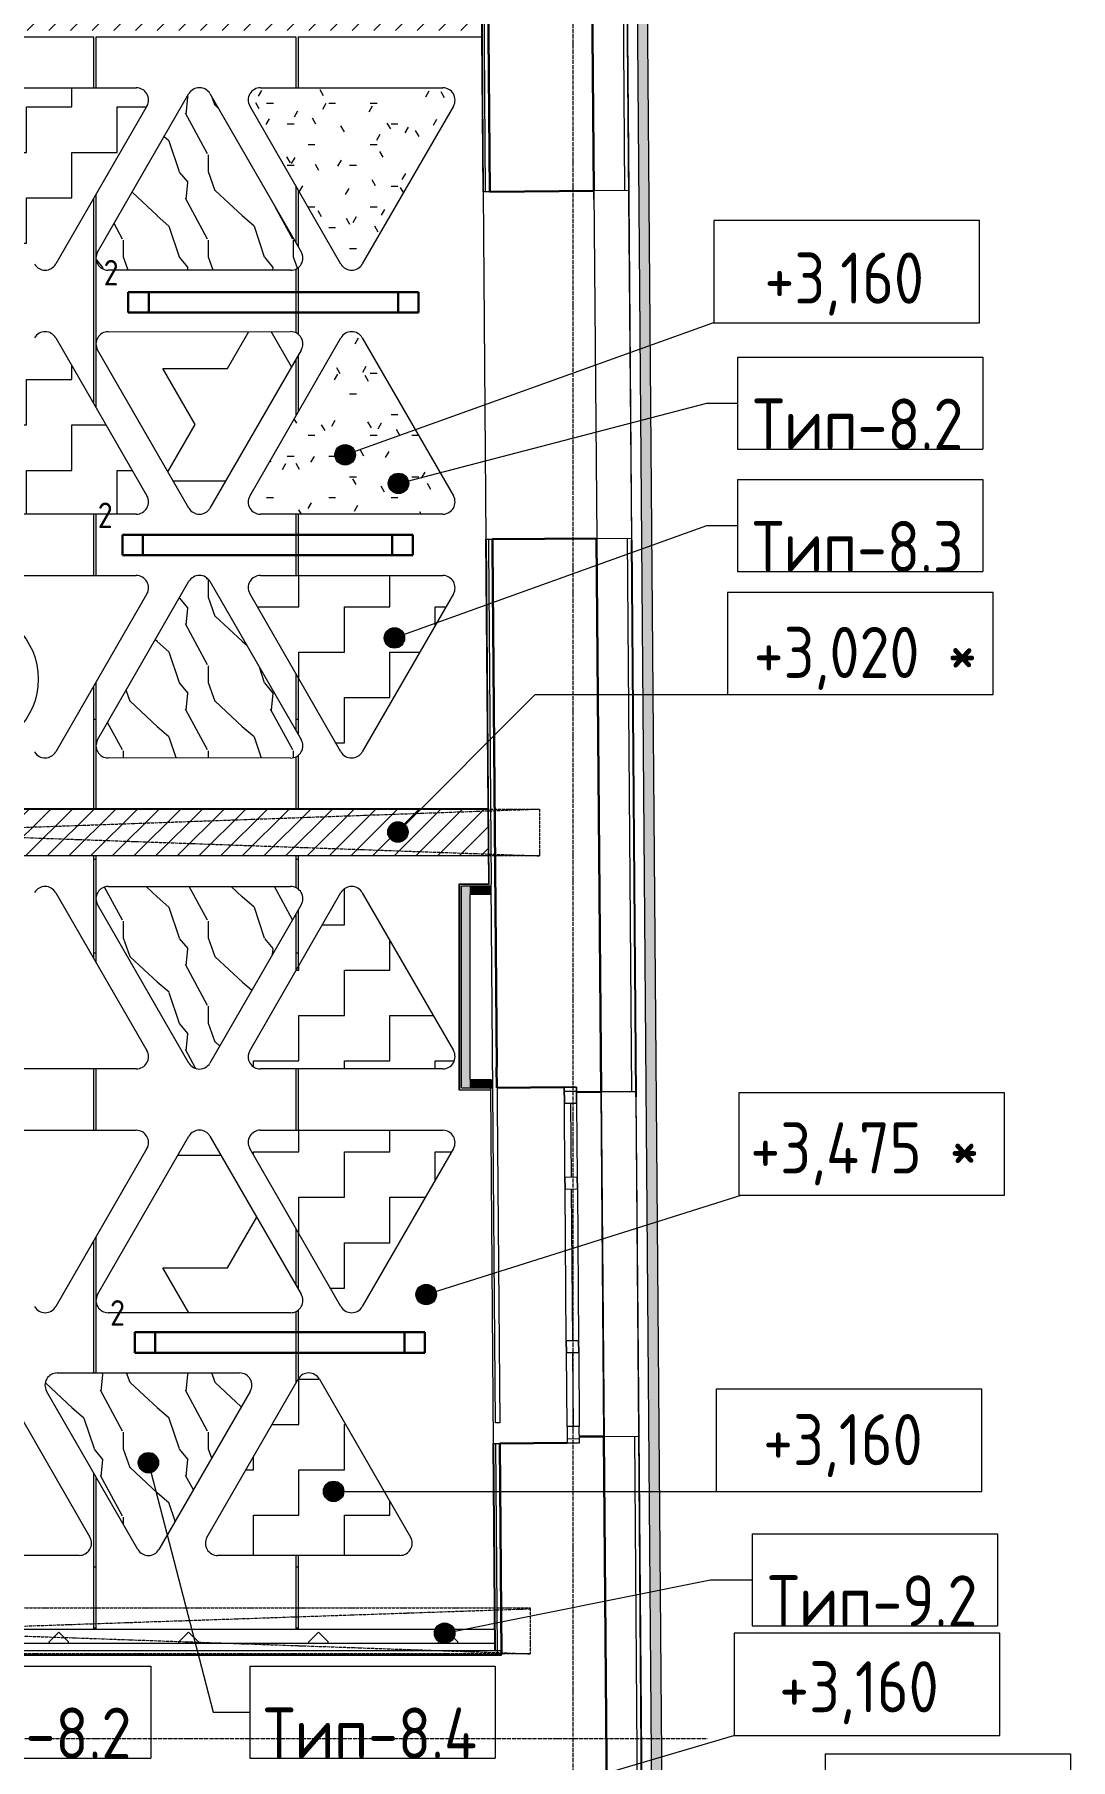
# Model space of a CAD drawing. Header units: millimetres. Extents: x -13069 to 207500, y -71366 to 56785.
# Drawn here: x 52713 to 57782, y 20142 to 28580 of the extents above; entities that cross this region are included whole.
import ezdxf

# ---------------------------------------------------------------- set-up
doc = ezdxf.new("R2010")
doc.units = ezdxf.units.MM
for name, pattern in [('ADSK_Линия сетки', [25, 20, -2.5, 0, -2.5]), ('ADSK_Штрих_ш3 п1_5', [4.5, 3, -1.5]), ('ADSK_Штрихпунктирная 2 точки_ш15 п1_5 п1_5 п1_5', [19.5, 15, -1.5, 0, -1.5, 0, -1.5])]:
    doc.linetypes.add(name, pattern=pattern)
for name, color, linetype, lineweight in [('_ Окна', 7, 'Continuous', 9), ('Аннотация', 7, 'Continuous', 18), ('Каркас', 7, 'Continuous', 18), ('Марки', 7, 'Continuous', 20), ('Марки помещений', 7, 'Continuous', 20), ('Окна', 7, 'Continuous', 9), ('Оси', 7, 'Continuous', 9), ('Отметки', 7, 'Continuous', 9), ('Потолки', 7, 'Continuous', 9), ('Потолки штриховка', 7, 'Continuous', 9), ('Стены внутренние', 7, 'Continuous', 18), ('Стены наружные', 7, 'Continuous', 18), ('Стены несущие', 7, 'Continuous', 30), ('Стены отделка', 7, 'Continuous', 30), ('Стены штриховка', 7, 'Continuous', 9), ('Стены штриховка поверхности', 7, 'Continuous', 18)]:
    doc.layers.add(name, color=color, linetype=linetype, lineweight=lineweight)
doc.layers.add('Линии', color=7, linetype='Continuous', lineweight=9, true_color=0x00a600)
doc.styles.add('GOST Common_1', font='GOST_Common.ttf', dxfattribs={"width": 0.9, "height": 250})
doc.styles.add('GOST Common_4', font='GOST_Common.ttf', dxfattribs={"width": 0.9, "height": 125})
doc.styles.add('GOST Common_B', font='', dxfattribs={"width": 0.9, "height": 250})
doc.styles.get('GOST Common_B').set_extended_font_data('GOST Common', bold=True)
pattern_1 = [(108.435, (108.29, 0), (-416.50086, 832.99954), [158.051, -1159.038]), (139.399, (58.31, 149.94), (-2499.010644, 2082.486787), [76.799, -3763.143]), (136.848, (416.5, 199.92), (-6247.5402574, 5830.957739), [182.691, -8951.868]), (109.983, (283.22, 324.87), (-1249.49393, 3332.002656), [97.5, -4777.508]), (90, (249.9, 0), (-416.5, 416.5), [83.3, -333.2]), (118.443, (249.9, 83.3), (2915.5071394, -5414.4962996), [227.365, -11140.87]), (84.289, (141.61, 283.22), (-416.5263, -3748.496867), [83.716, -4102.058]), (129.806, (149.94, 366.52), (1666.01521, -2082.48651), [65.059, -3187.91])]
pattern_2 = [(0, (0, 0), (222.25, 222.25), [222.25, -222.25]), (90, (222.25, 0), (-222.25, 222.25), [222.25, -222.25])]
pattern_3 = [(108.435, (108.29, 0), (-416.50086, 832.99954), [158.05, -1159.038]), (139.399, (58.31, 149.94), (-2499.010644, 2082.486787), [76.799, -3763.143]), (136.848, (416.5, 199.92), (-6247.5402574, 5830.957739), [182.691, -8951.868]), (109.983, (283.22, 324.87), (-1249.49393, 3332.002656), [97.5, -4777.508]), (90, (249.9, 0), (-416.5, 416.5), [83.3, -333.2]), (118.443, (249.9, 83.3), (2915.5071394, -5414.4962996), [227.365, -11140.87]), (84.289, (141.61, 283.22), (-416.5263, -3748.496867), [83.716, -4102.058]), (129.806, (149.94, 366.52), (1666.01521, -2082.48651), [65.059, -3187.91])]
pattern_4 = [(0, (0, 0), (406.4, 101.6), [33.528, -271.272, 33.528, -271.272, -1625.6]), (0, (0, 0), (406.4, 101.6), [-609.6, 33.528, -576.072, 33.528, -271.272, -711.2]), (0, (0, 0), (406.4, 101.6), [-1524, 33.528, -169.672, 33.528, -474.472]), (120, (152.4, 50.8), (-291.18818, 301.15272), [33.528, -271.272, 33.528, -271.272, -1625.6]), (120, (152.4, 50.8), (-291.18818, 301.15272), [-609.6, 33.528, -576.072, 33.528, -271.272, -711.2]), (120, (152.4, 50.8), (-291.18818, 301.15272), [-1524, 33.528, -169.672, 33.528, -474.472]), (240, (203.2, 254), (-115.21182, -402.75272), [33.528, -271.272, 33.528, -271.272, -1625.6]), (240, (203.2, 254), (-115.21182, -402.75272), [-609.6, 33.528, -576.072, 33.528, -271.272, -711.2]), (240, (203.2, 254), (-115.21182, -402.75272), [-1524, 33.528, -169.672, 33.528, -474.472])]

# ---------------------------------------------------------------- blocks, each defined once
blk = doc.blocks.new('окно трехпол с фрамугой - 1700-2320_h___нов_ ок42 ЕIW30-6531922-План потолков 1-го этажа')
at = {"layer": '_ Окна', "lineweight": 18}
for p, q in [((-870, 75), (-870, 135)), ((-870, 135), (-790, 135)), ((-790, 135), (-790, 75)), ((-430, 75), (-430, 135)), ((-430, 135), (-370, 135)), ((-370, 135), (-370, 75)), ((370, 75), (370, 135)), ((370, 135), (430, 135)), ((430, 135), (430, 75)), ((790, 135), (790, 75)), ((870, 135), (790, 135)), ((870, 75), (870, 135)), ((-790, 75), (-870, 75)), ((-370, 75), (-430, 75)), ((430, 75), (370, 75)), ((790, 75), (870, 75))]:
    blk.add_line(p, q, dxfattribs=at)
at = {"layer": '_ Окна'}
for p, q in [((-850, 75), (-850, 135)), ((-790, 105), (-430, 105)), ((-370, 105), (370, 105)), ((430, 105), (790, 105)), ((850, 75), (850, 135))]:
    blk.add_line(p, q, dxfattribs=at)
at = {"layer": 'Окна'}
for p, q in [((-870, 135), (-870, 75)), ((-790, 135), (-870, 135)), ((-790, 135), (-430, 135)), ((-370, 135), (-430, 135)), ((-370, 135), (370, 135)), ((430, 135), (370, 135)), ((430, 135), (790, 135)), ((870, 135), (790, 135)), ((870, 75), (870, 135)), ((-870, 75), (-790, 75)), ((-430, 75), (-790, 75)), ((-430, 75), (-370, 75)), ((370, 75), (-370, 75)), ((370, 75), (430, 75)), ((790, 75), (430, 75)), ((790, 75), (870, 75))]:
    blk.add_line(p, q, dxfattribs=at)
blk = doc.blocks.new('ADSK_Марка_Помещение_ОдноЗначение - Номер-159740-План потолков 1-го этажа')
at = {"layer": 'Марки помещений'}
blk.add_circle((0, 0), 3.5, dxfattribs=at)
blk = doc.blocks.new('Высотные отметки - Рамка-12095-План потолков 1-го этажа')
at = {"layer": 'Аннотация', "lineweight": 20}
for p, q in [((-6.5, 0), (-6.5, 5)), ((-6.5, 5), (6.5, 5)), ((6.5, 5), (6.5, 0)), ((6.5, 0), (-6.5, 0))]:
    blk.add_line(p, q, dxfattribs=at)
blk = doc.blocks.new('ADSK_Марка_Потолок - ADSK_Марка и Смещение от уровня-155896-План потолков 1-го этажа')
at = {"layer": 'Марки'}
for p, q in [((-6, 4.5), (-6, 0)), ((-6, 4.5), (6, 4.5)), ((6, 4.5), (6, 0)), ((-6, 0), (6, 0))]:
    blk.add_line(p, q, dxfattribs=at)

msp = doc.modelspace()

# ---------------------------------------------------------------- hatches: boundary and pattern name
at = {"layer": 'Марки'}
h = msp.add_hatch(color=256, dxfattribs=at)
edge = h.paths.add_edge_path()
edge.add_arc((54493.955, 26384.289), 50, 0, 360)
h = msp.add_hatch(color=256, dxfattribs=at)
edge = h.paths.add_edge_path()
edge.add_arc((54474.315, 25628.161), 50, 0, 360)
h = msp.add_hatch(color=256, dxfattribs=at)
edge = h.paths.add_edge_path()
edge.add_arc((53270.557, 21593.63), 50, 0, 360)
h = msp.add_hatch(color=256, dxfattribs=at)
edge = h.paths.add_edge_path()
edge.add_arc((54720.072, 20759.612), 50, 0, 360)
at = {"layer": 'Отметки'}
h = msp.add_hatch(color=256, dxfattribs=at)
edge = h.paths.add_edge_path()
edge.add_arc((54233.008, 26524.28), 50, 0, 360)
h = msp.add_hatch(color=256, dxfattribs=at)
edge = h.paths.add_edge_path()
edge.add_arc((54491.305, 24678.902), 50, 0, 360)
h = msp.add_hatch(color=256, dxfattribs=at)
edge = h.paths.add_edge_path()
edge.add_arc((54629.75, 22416.097), 50, 0, 360)
h = msp.add_hatch(color=256, dxfattribs=at)
edge = h.paths.add_edge_path()
edge.add_arc((54176.688, 21453.218), 50, 0, 360)
at = {"layer": 'Потолки штриховка', "lineweight": 18, "true_color": 0x787878}
h = msp.add_hatch(dxfattribs=at)
h.set_pattern_fill('FP_89', color=8, style=0, pattern_type=2)
h.set_pattern_definition([(45, (0, 0), (-53.03301, 53.03301), [])])
h.paths.add_polyline_path([(49000.885, 24561.717), (54934.813, 24561.717), (54932.959, 24790.865), (49000.885, 24790.865), (49000.885, 24670.489)])
h.paths.add_polyline_path([(51023.458, 28599.605), (54902.151, 28600.09), (54900.291, 28830.09), (49000.885, 28830.09), (49000.885, 28599.605), (50906.531, 28599.605)])
at = {"layer": 'Потолки штриховка', "lineweight": 18}
h = msp.add_hatch(dxfattribs=at)
h.set_pattern_fill('FP_61', color=256, style=0, pattern_type=2)
h.set_pattern_definition(pattern_2)
h.paths.add_polyline_path([(52758.348, 27427.507), (52772.351, 27427.58), (52785.955, 27430.897), (52798.419, 27437.276), (52809.066, 27446.371), (52817.315, 27457.686), (53263.552, 28229.907), (53269.386, 28244.414), (53271.288, 28259.933), (53269.13, 28275.419), (53261.945, 28291.263), (53253.479, 28302.186), (53241.042, 28311.662), (53226.584, 28317.616), (53211.081, 28319.646), (52319.045, 28319.829), (52303.7, 28317.834), (52289.375, 28311.979), (52277.025, 28302.656), (52266.353, 28287.89), (52261.347, 28276.271), (52259.063, 28260.966), (52260.77, 28245.586), (52266.353, 28231.154), (52713.058, 27457.134), (52721.439, 27445.914), (52732.18, 27436.931), (52744.71, 27430.682)])
h = msp.add_hatch(dxfattribs=at)
h.set_pattern_fill('FP_107', color=256, style=0, pattern_type=2)
h.set_pattern_definition(pattern_1)
h.paths.add_polyline_path([(53966.522, 27426.838), (53980.4, 27428.467), (53993.522, 27433.271), (54005.171, 27440.987), (54014.713, 27451.195), (54021.627, 27463.338), (54025.536, 27476.753), (54026.227, 27490.71), (54023.661, 27504.445), (54017.98, 27517.211), (53571.394, 28291.263), (53561.822, 28303.245), (53549.523, 28312.409), (53535.291, 28318.158), (53517.913, 28319.829), (53504.904, 28318.152), (53490.702, 28312.409), (53478.406, 28303.245), (53468.836, 28291.263), (53021.285, 27515.78), (53015.713, 27501.348), (53014.016, 27485.97), (53016.308, 27470.67), (53022.436, 27456.465), (53031.992, 27444.298), (53044.342, 27434.98), (53058.663, 27429.129), (53074.005, 27427.134), (53890.699, 27426.863)])
h = msp.add_hatch(dxfattribs=at)
h.set_pattern_fill('FP_85', color=256, style=0, pattern_type=2)
h.set_pattern_definition(pattern_4)
h.paths.add_polyline_path([(54258.041, 27427.507), (54272.043, 27427.58), (54285.647, 27430.897), (54298.112, 27437.276), (54308.759, 27446.371), (54317.008, 27457.686), (54763.245, 28229.907), (54769.079, 28244.414), (54770.981, 28259.933), (54768.823, 28275.419), (54762.75, 28289.828), (54753.172, 28302.186), (54740.735, 28311.662), (54726.277, 28317.616), (54710.773, 28319.646), (53818.738, 28319.829), (53803.393, 28317.834), (53789.068, 28311.979), (53776.718, 28302.656), (53766.046, 28287.89), (53760.462, 28272.4), (53758.756, 28260.966), (53761.04, 28244.093), (53766.046, 28231.154), (54212.751, 27457.134), (54221.131, 27445.914), (54231.872, 27436.931), (54244.403, 27430.682), (54257.727, 27427.58)])
h = msp.add_hatch(dxfattribs=at)
h.set_pattern_fill('FP_105', color=256, style=0, pattern_type=2)
h.set_pattern_definition(pattern_2)
h.paths.add_polyline_path([(52319.045, 26233.779), (53211.081, 26233.962), (53226.584, 26235.993), (53241.042, 26241.946), (53253.479, 26251.422), (53263.552, 26264.955), (53269.386, 26280.026), (53271.288, 26293.675), (53269.13, 26309.831), (53263.552, 26323.701), (52816.919, 27096.466), (52808.531, 27107.694), (52798.419, 27116.332), (52785.955, 27122.711), (52772.351, 27126.028), (52758.348, 27126.101), (52744.279, 27122.711), (52732.18, 27116.678), (52721.439, 27107.694), (52712.758, 27095.923), (52266.353, 26322.454), (52260.77, 26308.022), (52259.063, 26292.642), (52261.347, 26277.337), (52268.083, 26262.345), (52277.025, 26250.953), (52289.375, 26241.629), (52303.7, 26235.775)])
h = msp.add_hatch(dxfattribs=at)
h.set_pattern_fill('STARS', color=256, scale=100, style=0)
h.paths.add_polyline_path([(53520.129, 26233.494), (53536.123, 26235.775), (53549.552, 26241.211), (53561.844, 26250.38), (53571.41, 26262.366), (54017.98, 27036.397), (54023.661, 27049.163), (54026.227, 27062.899), (54025.536, 27076.855), (54021.627, 27090.27), (54014.713, 27102.413), (54003.458, 27113.756), (53993.458, 27120.361), (53980.4, 27125.141), (53966.522, 27126.77), (53074.005, 27126.474), (53058.663, 27124.48), (53044.342, 27118.629), (53031.992, 27109.31), (53021.285, 27094.476), (53015.961, 27080.622), (53014.016, 27067.638), (53017.118, 27048.62), (53021.285, 27037.828), (53468.836, 26262.345), (53478.406, 26250.363), (53490.702, 26241.199), (53504.919, 26235.451), (53517.913, 26233.779)])
h = msp.add_hatch(dxfattribs=at)
h.set_pattern_fill('FP_65', color=256, style=0, pattern_type=2)
h.set_pattern_definition(pattern_4)
h.paths.add_polyline_path([(53818.738, 26233.779), (54710.773, 26233.962), (54726.277, 26235.993), (54740.735, 26241.946), (54753.172, 26251.422), (54763.245, 26264.955), (54769.079, 26280.026), (54770.981, 26293.675), (54768.823, 26309.831), (54763.245, 26323.701), (54316.612, 27096.466), (54308.224, 27107.694), (54298.112, 27116.332), (54285.647, 27122.711), (54272.043, 27126.028), (54258.041, 27126.101), (54243.972, 27122.711), (54231.872, 27116.678), (54221.131, 27107.694), (54212.451, 27095.923), (53766.046, 26322.454), (53760.462, 26308.022), (53758.756, 26292.642), (53761.04, 26277.337), (53767.776, 26262.345), (53776.718, 26250.953), (53789.068, 26241.629), (53803.393, 26235.775)])
h = msp.add_hatch(dxfattribs=at)
h.set_pattern_fill('FP_102', color=256, style=0, pattern_type=2)
h.set_pattern_definition(pattern_3)
h.paths.add_polyline_path([(53966.522, 25040.795), (53980.4, 25042.424), (53993.522, 25047.228), (54005.171, 25054.944), (54014.713, 25065.152), (54021.627, 25077.295), (54025.536, 25090.71), (54025.536, 25108.364), (54023.661, 25118.402), (54017.98, 25131.168), (53571.394, 25905.22), (53561.844, 25917.185), (53549.552, 25926.354), (53535.291, 25932.115), (53517.913, 25933.786), (53504.118, 25931.791), (53490.686, 25926.354), (53478.406, 25917.202), (53468.836, 25905.22), (53021.285, 25129.737), (53015.713, 25115.304), (53014.016, 25099.927), (53016.308, 25084.627), (53022.436, 25070.421), (53031.992, 25058.255), (53044.342, 25048.937), (53058.663, 25043.086), (53074.005, 25041.091), (53468.836, 25040.96)])
h = msp.add_hatch(dxfattribs=at)
h.set_pattern_fill('FP_103', color=256, style=0, pattern_type=2)
h.set_pattern_definition(pattern_2)
h.paths.add_polyline_path([(54258.041, 25041.464), (54272.043, 25041.537), (54285.647, 25044.854), (54298.112, 25051.233), (54308.759, 25060.328), (54317.008, 25071.643), (54765.436, 25849.313), (54769.079, 25858.371), (54770.981, 25873.89), (54768.823, 25889.376), (54762.75, 25903.785), (54753.172, 25916.143), (54740.735, 25925.619), (54726.277, 25931.573), (54710.773, 25933.603), (53818.738, 25933.786), (53803.393, 25931.791), (53789.068, 25925.936), (53776.718, 25916.613), (53766.046, 25901.847), (53760.462, 25886.357), (53758.756, 25874.923), (53760.462, 25859.543), (53766.046, 25845.111), (54212.751, 25071.091), (54221.131, 25059.871), (54231.872, 25050.888), (54244.403, 25044.639), (54257.727, 25041.537)])
h = msp.add_hatch(dxfattribs=at)
h.set_pattern_fill('FP_66', color=256, style=0, pattern_type=2)
h.set_pattern_definition(pattern_3)
h.paths.add_polyline_path([(53520.129, 23519.48), (53536.123, 23521.761), (53549.552, 23527.197), (53561.844, 23536.366), (53571.41, 23548.352), (54017.98, 24322.383), (54023.661, 24335.149), (54026.227, 24348.885), (54025.536, 24362.841), (54021.627, 24376.256), (54014.713, 24388.399), (54003.458, 24399.742), (53993.458, 24406.347), (53980.4, 24411.127), (53966.522, 24412.756), (53074.005, 24412.46), (53058.663, 24410.466), (53044.342, 24404.615), (53031.992, 24395.296), (53021.285, 24380.462), (53016.308, 24368.924), (53014.016, 24353.624), (53015.713, 24338.247), (53021.285, 24323.814), (53468.836, 23548.331), (53478.406, 23536.35), (53490.702, 23527.185), (53504.919, 23521.437), (53517.913, 23519.765)])
h = msp.add_hatch(dxfattribs=at)
h.set_pattern_fill('FP_61', color=256, style=0, pattern_type=2)
h.set_pattern_definition(pattern_2)
h.paths.add_polyline_path([(53818.738, 23519.765), (54710.773, 23519.949), (54726.277, 23521.979), (54740.735, 23527.932), (54753.172, 23537.408), (54763.245, 23550.941), (54769.079, 23566.012), (54770.981, 23579.661), (54768.823, 23595.817), (54763.245, 23609.687), (54316.612, 24382.452), (54308.224, 24393.68), (54298.112, 24402.318), (54285.647, 24408.697), (54272.043, 24412.014), (54258.041, 24412.087), (54243.972, 24408.697), (54231.872, 24402.664), (54221.131, 24393.68), (54212.451, 24381.909), (53766.046, 23608.44), (53760.462, 23594.008), (53758.756, 23578.628), (53761.04, 23563.323), (53767.776, 23548.331), (53776.718, 23536.939), (53789.068, 23527.615), (53803.393, 23521.761)])
h = msp.add_hatch(dxfattribs=at)
h.set_pattern_fill('STARS', color=256, scale=100, style=0)
h.paths.add_polyline_path([(53966.522, 22327.025), (53980.4, 22328.654), (53993.522, 22333.457), (54005.171, 22341.174), (54014.713, 22351.381), (54021.627, 22363.524), (54025.536, 22376.94), (54025.536, 22394.593), (54023.661, 22404.632), (54017.98, 22417.398), (53571.394, 23191.449), (53561.844, 23203.415), (53549.552, 23212.584), (53535.291, 23218.344), (53517.913, 23220.016), (53504.118, 23218.02), (53490.686, 23212.584), (53478.406, 23203.431), (53468.836, 23191.449), (53021.285, 22415.966), (53015.541, 22399.978), (53014.016, 22386.156), (53016.308, 22370.856), (53022.436, 22356.651), (53031.992, 22344.484), (53044.342, 22335.166), (53058.663, 22329.315), (53074.005, 22327.32), (53890.699, 22327.05)])
h = msp.add_hatch(dxfattribs=at)
h.set_pattern_fill('FP_61', color=256, style=0, pattern_type=2)
h.set_pattern_definition(pattern_2)
h.paths.add_polyline_path([(54258.041, 22327.694), (54272.043, 22327.767), (54285.647, 22331.083), (54298.112, 22337.463), (54308.759, 22346.557), (54317.008, 22357.872), (54765.436, 23135.543), (54769.079, 23144.6), (54770.981, 23160.12), (54768.823, 23175.606), (54762.75, 23190.014), (54753.172, 23202.373), (54740.735, 23211.848), (54726.277, 23217.802), (54710.773, 23219.832), (53818.738, 23220.016), (53803.393, 23218.02), (53789.068, 23212.166), (53776.718, 23202.842), (53766.046, 23188.077), (53760.462, 23172.587), (53758.756, 23161.153), (53760.462, 23145.773), (53766.046, 23131.341), (54212.751, 22357.32), (54221.131, 22346.1), (54231.872, 22337.117), (54244.403, 22330.868)])
h = msp.add_hatch(dxfattribs=at)
h.set_pattern_fill('FP_101', color=256, style=0, pattern_type=2)
h.set_pattern_definition(pattern_1)
h.paths.add_polyline_path([(53270.565, 21139.493), (53285.774, 21141.456), (53299.988, 21147.21), (53312.28, 21156.379), (53321.846, 21168.365), (53768.416, 21942.396), (53774.097, 21955.162), (53776.663, 21968.898), (53775.972, 21982.854), (53772.063, 21996.269), (53765.149, 22008.412), (53755.607, 22018.62), (53743.958, 22026.336), (53730.836, 22031.14), (53716.958, 22032.769), (52824.441, 22032.473), (52809.099, 22030.479), (52794.778, 22024.628), (52782.428, 22015.309), (52771.721, 22000.474), (52766.744, 21988.937), (52764.452, 21973.637), (52766.149, 21958.26), (52772.645, 21942.225), (53219.271, 21168.344), (53228.842, 21156.362), (53241.138, 21147.198), (53255.355, 21141.45), (53268.349, 21139.778)])
h = msp.add_hatch(dxfattribs=at)
h.set_pattern_fill('FP_61', color=256, style=0, pattern_type=2)
h.set_pattern_definition(pattern_2)
h.paths.add_polyline_path([(53609.1, 21139.778), (54501.135, 21139.961), (54516.638, 21141.992), (54531.096, 21147.945), (54543.534, 21157.421), (54553.606, 21170.954), (54559.441, 21186.025), (54561.343, 21199.674), (54559.185, 21215.83), (54553.606, 21229.7), (54106.973, 22002.465), (54099.121, 22013.236), (54087.799, 22022.676), (54076.009, 22028.71), (54062.405, 22032.027), (54048.089, 22032.027), (54034.765, 22028.925), (54022.234, 22022.676), (54011.493, 22013.693), (54002.813, 22001.921), (53556.408, 21228.453), (53550.824, 21214.021), (53549.117, 21198.641), (53551.402, 21183.336), (53558.137, 21168.344), (53567.08, 21156.952), (53579.43, 21147.628), (53593.754, 21141.774)])
h = msp.add_hatch(dxfattribs=at)
h.set_pattern_fill('FP_86', color=256, style=0, pattern_type=2)
h.set_pattern_definition([(45, (0, 0), (0, 635.0003), [67.352, -381.661]), (0, (47.62, 47.62), (317.5, 317.5), [158.75, -476.25]), (315, (206.38, 47.62), (635.0003, 0), [67.352, -381.661]), (225, (254, 0), (0, -635.0003), [67.352, -381.661]), (0, (47.62, -47.62), (317.5, 317.5), [158.75, -476.25]), (315, (0, 0), (635.0003, 0), [67.352, -381.661]), (90, (396.88, -79.38), (-317.5, 317.5), [158.75, -476.25]), (45, (396.88, 79.38), (0, 635.0003), [67.352, -381.661]), (45, (444.5, -127), (0, 635.0003), [67.352, -381.661]), (90, (492.12, -79.38), (-317.5, 317.5), [158.75, -476.25]), (315, (396.88, -79.38), (635.0003, 0), [67.352, -381.661]), (315, (444.5, 127), (635.0003, 0), [67.352, -381.661])])
h.paths.add_polyline_path([(51703.855, 20709.058), (54965.972, 20709.058), (54964.557, 20779.058), (49554.496, 20779.058), (49554.496, 20709.058), (51325, 20709.058)])
at = {"layer": 'Стены внутренние'}
for points in [[(54804.307, 23427.59), (54842.756, 23427.981), (54842.756, 24413.971), (54802.756, 24413.971), (54802.756, 23427.59)], [(54842.756, 24373.971), (54943.479, 24373.971), (54943.479, 24413.971), (54842.756, 24412.953)], [(54943.985, 23427.59), (54947.693, 23427.981), (54947.693, 23467.59), (54842.756, 23467.59), (54842.756, 23427.59), (54907.693, 23427.59)]]:
    msp.add_hatch(color=256, dxfattribs=at).paths.add_polyline_path(points)
at = {"layer": 'Стены штриховка поверхности', "true_color": 0x373f43}
h = msp.add_hatch(color=149, dxfattribs=at)
h.paths.add_polyline_path([(55734.423, 19914.505), (55784.419, 19915.071), (55678.251, 32936.018), (55629.118, 32934.893), (55734.423, 19914.54)])
h.paths.add_polyline_path([(55629.031, 32945.62), (55678.172, 32946.025), (55678.973, 32952.889), (55620.157, 40225.107), (55570.157, 40225.107), (55629.029, 32945.854)])
h.paths.add_polyline_path([(55599.048, 42835.107), (55593.791, 43379.09), (55544.657, 43377.965), (55549.048, 42835.107), (55554.242, 42835.107)])
h.paths.add_polyline_path([(55544.57, 43388.692), (55593.712, 43389.096), (55594.537, 43392.855), (55591.901, 43718.805), (55541.901, 43718.805), (55544.569, 43388.926)])

# ---------------------------------------------------------------- linework, layer by layer
at = {"layer": 'Каркас', "color": 8, "linetype": 'ADSK_Штрих_ш3 п1_5', "lineweight": 9, "true_color": 0x828282}
for p, q in [((53003.458, 28566.717), (52023.458, 28566.717)), ((53003.458, 28319.689), (53003.458, 28566.717)), ((53993.458, 28566.717), (53013.458, 28566.717)), ((53013.458, 28566.717), (53013.458, 28319.687)), ((53993.458, 28319.793), (53993.458, 28566.717)), ((54902.421, 28566.717), (54003.458, 28566.717)), ((54003.458, 28566.717), (54003.458, 28319.791)), ((53003.458, 26773.8), (53003.458, 27779.809)), ((53013.458, 27797.114), (53013.458, 26756.495)), ((53993.458, 27559.715), (53993.458, 27837.11)), ((54003.458, 27819.783), (54003.458, 27542.383)), ((53993.458, 27120.361), (53993.458, 27433.247)), ((54003.458, 27439.852), (54003.458, 27113.756)), ((54003.458, 27011.226), (54003.458, 26733.808)), ((53993.458, 26716.481), (53993.458, 26993.893)), ((53003.458, 25933.646), (53003.458, 26233.92)), ((53013.458, 26233.922), (53013.458, 25933.643)), ((53993.458, 25933.75), (53993.458, 26233.815)), ((54003.458, 26233.817), (54003.458, 25933.748)), ((53013.458, 25411.071), (53013.458, 24791.717)), ((53993.458, 25173.672), (53993.458, 25451.067)), ((54003.458, 25433.74), (54003.458, 25156.339)), ((53003.458, 24791.717), (53003.458, 25393.766)), ((53993.458, 24791.717), (53993.458, 25047.204)), ((54003.458, 25053.809), (54003.458, 24791.717)), ((53003.458, 24059.786), (53003.458, 24561.717)), ((53013.458, 24561.717), (53013.458, 24042.481)), ((53993.458, 24406.347), (53993.458, 24561.717)), ((54003.458, 24561.717), (54003.458, 24399.742)), ((53993.458, 24002.467), (53993.458, 24279.879)), ((54003.458, 24297.212), (54003.458, 24019.794)), ((53003.458, 23219.875), (53003.458, 23519.906)), ((53013.458, 23519.908), (53013.458, 23219.873)), ((53993.458, 23219.98), (53993.458, 23519.801)), ((54003.458, 23519.803), (54003.458, 23219.978)), ((53993.458, 22459.902), (53993.458, 22737.297)), ((54003.458, 22719.969), (54003.458, 22442.569)), ((53003.458, 22032.532), (53003.458, 22679.995)), ((53013.458, 22697.3), (53013.458, 22032.536)), ((53993.458, 21985.712), (53993.458, 22333.434)), ((54003.458, 22340.038), (54003.458, 22002.815)), ((53003.458, 20779.058), (53003.458, 21542.291)), ((53013.458, 21524.963), (53013.458, 20779.058)), ((53993.458, 20779.058), (53993.458, 21139.857)), ((54003.458, 21139.859), (54003.458, 20779.058))]:
    msp.add_line(p, q, dxfattribs=at)
at = {"layer": 'Каркас', "color": 252, "linetype": 'ADSK_Штрих_ш3 п1_5', "lineweight": 9, "true_color": 0x838383}
msp.add_line((54932.953, 24791.717), (49000.885, 24791.717), dxfattribs=at)
at = {"layer": 'Каркас', "color": 8, "linetype": 'ADSK_Штрих_ш3 п1_5', "lineweight": 9, "true_color": 0x808080}
msp.add_line((54932.953, 24791.717), (49000.885, 24791.717), dxfattribs=at)
at = {"layer": 'Линии', "color": 1, "lineweight": 30, "true_color": 0xff0000}
for p, q in [((53172.106, 27220.211), (53172.106, 27320.211)), ((53172.106, 27320.211), (54592.106, 27320.211)), ((53272.106, 27220.211), (53272.106, 27320.211)), ((54492.106, 27320.211), (54492.106, 27220.211)), ((54592.106, 27320.211), (54592.106, 27220.211)), ((54592.106, 27220.211), (53172.106, 27220.211)), ((53203.754, 22131.63), (53203.754, 22231.63)), ((53203.754, 22231.63), (54623.754, 22231.63)), ((53303.754, 22131.63), (53303.754, 22231.63)), ((54523.754, 22231.63), (54523.754, 22131.63)), ((54623.754, 22231.63), (54623.754, 22131.63)), ((54623.754, 22131.63), (53203.754, 22131.63))]:
    msp.add_line(p, q, dxfattribs=at)
at = {"layer": 'Линии', "color": 5, "lineweight": 30, "true_color": 0x0000ff}
for p, q in [((53143.573, 26033.349), (53143.573, 26133.349)), ((53143.573, 26133.349), (54563.573, 26133.349)), ((53243.573, 26033.349), (53243.573, 26133.349)), ((54463.573, 26133.349), (54463.573, 26033.349)), ((54563.573, 26133.349), (54563.573, 26033.349)), ((54563.573, 26033.349), (53143.573, 26033.349))]:
    msp.add_line(p, q, dxfattribs=at)
at = {"layer": 'Линии', "color": 7, "linetype": 'ADSK_Штрихпунктирная 2 точки_ш15 п1_5 п1_5 п1_5'}
for p, q in [((48735.633, 24791.35), (55184.608, 24562.201)), ((48735.633, 24562.201), (55184.608, 24791.35)), ((48735.633, 24791.35), (55184.608, 24791.35)), ((55184.608, 24791.35), (55184.608, 24562.201)), ((55184.608, 24562.201), (48735.633, 24562.201)), ((48689.761, 20884.058), (55138.737, 20658.909)), ((48689.761, 20884.058), (55138.737, 20884.058)), ((48689.761, 20658.909), (55138.737, 20878.909)), ((55138.737, 20884.058), (55138.737, 20658.909)), ((55138.737, 20658.909), (48689.761, 20658.909))]:
    msp.add_line(p, q, dxfattribs=at)
at = {"layer": 'Марки'}
for p, q in [((54493.955, 26384.289), (56003.191, 26777.083)), ((56003.191, 26777.083), (56153.51, 26777.083)), ((54474.315, 25628.161), (56003.191, 26178.072)), ((56003.191, 26178.072), (56153.51, 26178.072)), ((53270.557, 21593.63), (53587.536, 20373.32)), ((54720.072, 20759.612), (56021.321, 21020.404)), ((56021.321, 21020.404), (56224.52, 21020.404)), ((53587.536, 20373.32), (53766.776, 20373.32))]:
    msp.add_line(p, q, dxfattribs=at)
for centre in [(54493.955, 26384.289), (54474.315, 25628.161), (53270.557, 21593.63), (54720.072, 20759.612)]:
    msp.add_circle(centre, 50, dxfattribs=at)
at = {"layer": 'Оси', "linetype": 'ADSK_Линия сетки'}
for p, q in [((55349.565, -6603.62), (55349.565, 44222.998)), ((-12268.557, 20245), (56004.853, 20245))]:
    msp.add_line(p, q, dxfattribs=at)
at = {"layer": 'Отметки', "lineweight": 20}
for p, q in [((54233.008, 26524.28), (56032.29, 27170.097)), ((56032.29, 27170.097), (56687.438, 27170.097)), ((54491.305, 24678.902), (55163.292, 25350.89)), ((55163.292, 25350.89), (56753.643, 25350.89)), ((54629.75, 22416.097), (56171.39, 22902.132)), ((56171.39, 22902.132), (56809.309, 22902.132)), ((54176.688, 21453.218), (56500.901, 21453.218)), ((56500.901, 21453.218), (56698.43, 21453.218)), ((54426.804, 19756.714), (56134.189, 20258.886)), ((56134.189, 20258.886), (56787.013, 20258.886))]:
    msp.add_line(p, q, dxfattribs=at)
at = {"layer": 'Отметки'}
for centre in [(54233.008, 26524.28), (54491.305, 24678.902), (54629.75, 22416.097), (54176.688, 21453.218)]:
    msp.add_circle(centre, 50, dxfattribs=at)
at = {"layer": 'Потолки'}
for p, q in [((52319.045, 28319.829), (53211.081, 28319.646)), ((53021.285, 27515.78), (53468.836, 28291.263)), ((53571.41, 28291.242), (54017.98, 27517.211)), ((53818.738, 28319.829), (54710.773, 28319.646)), ((53263.552, 28229.907), (52817.315, 27457.686)), ((54212.751, 27457.134), (53766.046, 28231.154)), ((54763.245, 28229.907), (54317.008, 27457.686)), ((53966.522, 27426.838), (53074.005, 27427.134)), ((52817.315, 27095.923), (53263.552, 26323.701)), ((53074.005, 27126.474), (53966.522, 27126.77)), ((53766.046, 26322.454), (54212.751, 27096.475)), ((54317.008, 27095.923), (54763.245, 26323.701)), ((53468.836, 26262.345), (53021.285, 27037.828)), ((54017.98, 27036.397), (53571.41, 26262.366)), ((53211.081, 26233.962), (52319.045, 26233.779)), ((54710.773, 26233.962), (53818.738, 26233.779)), ((52319.045, 25933.786), (53211.081, 25933.603)), ((53818.738, 25933.786), (54710.773, 25933.603)), ((53263.552, 25843.864), (52817.315, 25071.643)), ((53021.285, 25129.737), (53468.836, 25905.22)), ((53571.41, 25905.199), (54017.98, 25131.168)), ((54212.751, 25071.091), (53766.046, 25845.111)), ((54763.245, 25843.864), (54317.008, 25071.643)), ((53966.522, 25040.795), (53074.005, 25041.091)), ((49000.885, 24790.865), (54932.959, 24790.865)), ((54934.974, 24561.717), (49000.885, 24561.717)), ((53074.005, 24412.46), (53966.522, 24412.756)), ((52817.315, 24381.909), (53263.552, 23609.687)), ((53468.836, 23548.331), (53021.285, 24323.814)), ((54017.98, 24322.383), (53571.41, 23548.352)), ((53766.046, 23608.44), (54212.751, 24382.461)), ((54317.008, 24381.909), (54763.245, 23609.687)), ((53211.081, 23519.949), (52319.045, 23519.765)), ((54710.773, 23519.949), (53818.738, 23519.765)), ((52319.045, 23220.016), (53211.081, 23219.832)), ((53818.738, 23220.016), (54710.773, 23219.832)), ((53263.552, 23130.094), (52817.315, 22357.872)), ((53021.285, 22415.966), (53468.836, 23191.449)), ((53571.41, 23191.429), (54017.98, 22417.398)), ((54212.751, 22357.32), (53766.046, 23131.341)), ((54763.245, 23130.094), (54317.008, 22357.872)), ((53966.522, 22327.025), (53074.005, 22327.32)), ((52824.441, 22032.473), (53716.958, 22032.769)), ((52538.051, 22001.921), (52984.288, 21229.7)), ((53219.271, 21168.344), (52771.721, 21943.827)), ((53768.416, 21942.396), (53321.846, 21168.365)), ((53556.408, 21228.453), (54003.112, 22002.473)), ((54107.37, 22001.921), (54553.606, 21229.7)), ((52931.816, 21139.961), (52039.781, 21139.778)), ((54501.135, 21139.961), (53609.1, 21139.778)), ((49554.496, 20779.058), (54965.406, 20779.058)), ((54965.972, 20709.058), (49554.496, 20709.058))]:
    msp.add_line(p, q, dxfattribs=at)
at = {"layer": 'Потолки', "color": 18, "true_color": 0x050505}
for p, q in [((53003.458, 25231.717), (53013.458, 25231.717)), ((53993.458, 25231.717), (54003.458, 25231.717)), ((53003.458, 24546.568), (53013.458, 24546.568)), ((53993.458, 24546.568), (54003.458, 24546.568)), ((53013.458, 24086.568), (53003.458, 24086.568)), ((54003.458, 24086.568), (53993.458, 24086.568)), ((54955.982, 23427.981), (54947.693, 23427.914)), ((53003.458, 21083.405), (53013.458, 21083.405)), ((53993.458, 21083.405), (54003.458, 21083.405)), ((53013.458, 20783.405), (53003.458, 20783.405)), ((54003.458, 20783.405), (53993.458, 20783.405))]:
    msp.add_line(p, q, dxfattribs=at)
at = {"layer": 'Потолки', "color": 18, "true_color": 0x070707}
msp.add_line((49000.885, 24791.717), (54932.953, 24791.717), dxfattribs=at)
at = {"layer": 'Потолки'}
for centre, radius, start, end in [((53211.081, 28259.436), 60.21, 330.6308233, 90.0000007), ((53520.117, 28260.114), 60, 31.2519354, 148.725093), ((53818.737, 28259.837), 59.992, 89.9994848, 208.5618725), ((54710.773, 28259.436), 60.21, 330.6308233, 90.0000008), ((53074.005, 27487.134), 60, 151.4822019, 270), ((53966.534, 27486.668), 59.83, 269.9891194, 30.6974501), ((52765.039, 27487.133), 60, 209.9903132, 330.6073034), ((54264.731, 27487.133), 60, 209.9903132, 330.6073034), ((52765.039, 27066.475), 60, 29.3926966, 150.0096868), ((53074.005, 27066.474), 60, 90, 208.5177981), ((53966.534, 27066.94), 59.83, 329.3025499, 90.0108805), ((54264.731, 27066.475), 60, 29.3926966, 150.0096868), ((53211.081, 26294.172), 60.21, 269.9999992, 29.3691767), ((53520.117, 26293.494), 60, 211.274907, 328.7480646), ((53818.737, 26293.771), 59.992, 151.4381275, 270.0005152), ((54710.773, 26294.172), 60.21, 269.9999992, 29.3691767), ((53211.081, 25873.393), 60.21, 330.6308233, 90.0000008), ((53520.117, 25874.071), 60, 31.2519354, 148.725093), ((53818.737, 25873.794), 59.992, 89.9994848, 208.5618725), ((54710.773, 25873.393), 60.21, 330.6308233, 90.0000008), ((52765.039, 25101.09), 60, 209.9903132, 330.6073034), ((53074.005, 25101.091), 60, 151.4822019, 270), ((53966.534, 25100.625), 59.83, 269.9891195, 30.6974501), ((54264.731, 25101.09), 60, 209.9903132, 330.6073034), ((52765.039, 24352.461), 60, 29.3926966, 150.0096868), ((53074.005, 24352.46), 60, 90, 208.5177981), ((53966.534, 24352.927), 59.83, 329.3025499, 90.0108805), ((54264.731, 24352.461), 60, 29.3926966, 150.0096868), ((53211.081, 23580.158), 60.21, 269.9999992, 29.3691767), ((53520.117, 23579.48), 60, 211.274907, 328.7480646), ((53818.737, 23579.757), 59.992, 151.4381275, 270.0005152), ((54710.773, 23580.158), 60.21, 269.9999992, 29.3691767), ((53211.081, 23159.623), 60.21, 330.6308233, 90.0000008), ((53520.117, 23160.301), 60, 31.2519354, 148.725093), ((53818.737, 23160.023), 59.992, 89.9994848, 208.5618725), ((54710.773, 23159.623), 60.21, 330.6308233, 90.0000008), ((53074.005, 22387.32), 60, 151.4822019, 270), ((53966.534, 22386.854), 59.83, 269.9891195, 30.6974501), ((52765.039, 22387.32), 60, 209.9903132, 330.6073034), ((54264.731, 22387.32), 60, 209.9903132, 330.6073034), ((52824.441, 21972.473), 60, 90, 208.5177981), ((53716.97, 21972.939), 59.83, 329.3025499, 90.0108805), ((54055.093, 21972.474), 60, 29.3926966, 150.0096868), ((52931.816, 21200.171), 60.21, 269.9999992, 29.3691767), ((53609.099, 21199.77), 59.992, 151.4381275, 270.0005152), ((54501.135, 21200.171), 60.21, 269.9999992, 29.3691767), ((53270.553, 21199.493), 60, 211.274907, 328.7480646)]:
    msp.add_arc(centre, radius, start, end, dxfattribs=at)
at = {"layer": 'Стены внутренние'}
for p, q in [((55450.128, 27774.426), (55449.798, 27815.141)), ((55499.075, 21722.317), (55485.448, 23407.262))]:
    msp.add_line(p, q, dxfattribs=at)
at = {"layer": 'Стены наружные'}
for p, q in [((55734.423, 19914.54), (55629.109, 32935.97)), ((55784.42, 19914.909), (55679.14, 32932.267)), ((54908.535, 27810.764), (54922.284, 26110.819)), ((55450.518, 27815.147), (55464.266, 26115.203)), ((55620.625, 27782.983), (55634.07, 26116.473)), ((55635.156, 26105.868), (55621.625, 27782.991)), ((54944.082, 23415.59), (54958.055, 21687.941)), ((54947.693, 23427.59), (54955.986, 23427.59)), ((55486.167, 23407.268), (55499.795, 21722.323)), ((55656.117, 23383.8), (55669.39, 21738.73)), ((55669.667, 21738.732), (55656.363, 23383.802)), ((55670.39, 21738.738), (55657.117, 23383.808))]:
    msp.add_line(p, q, dxfattribs=at)
at = {"layer": 'Стены несущие'}
for p, q in [((55430.841, 30159.065), (55449.798, 27815.141)), ((54940.534, 27811.022), (54921.82, 30124.947)), ((54921.82, 30124.947), (54940.534, 27811.022)), ((55449.798, 27815.141), (54940.534, 27811.022)), ((54953.564, 26111.072), (55463.547, 26115.197)), ((54953.893, 26070.357), (54953.564, 26111.072)), ((55463.547, 26115.197), (55485.448, 23407.262)), ((54954.612, 26070.363), (54953.893, 26070.357)), ((54975.164, 23529.298), (54954.612, 26070.363)), ((54954.612, 26070.363), (54975.164, 23529.298)), ((54974.444, 23529.292), (54975.164, 23529.298)), ((54975.262, 23428.137), (54974.444, 23529.292)), ((55305.252, 23430.805), (54975.262, 23428.137)), ((55485.448, 23407.262), (55365.452, 23406.292)), ((54990.054, 21688.199), (55319.324, 21690.862)), ((54990.054, 21688.199), (54990.054, 21688.199)), ((54990.054, 21688.199), (54998.412, 20654.745)), ((55379.079, 21721.347), (55499.075, 21722.317)), ((55499.075, 21722.317), (55517.261, 19473.765)), ((52555, 20654.058), (54997.698, 20654.058)), ((54997.693, 20654.739), (54998.412, 20654.745)), ((54997.698, 20654.058), (54997.693, 20654.739))]:
    msp.add_line(p, q, dxfattribs=at)
at = {"layer": 'Стены отделка', "lineweight": 9}
for p, q in [((55450.518, 27815.147), (55431.553, 30160.07)), ((55620.625, 27782.983), (55601.435, 30161.444)), ((55601.547, 30161.445), (55620.512, 27816.522)), ((55602.435, 30161.452), (55621.625, 27782.991)), ((54908.535, 27810.764), (54898.862, 29006.78)), ((54940.534, 27811.022), (54908.535, 27810.764)), ((55620.512, 27816.522), (55450.518, 27815.147)), ((55621.625, 27782.991), (55620.625, 27782.983)), ((54922.284, 26110.819), (54953.564, 26111.072)), ((54935.911, 24425.971), (54922.284, 26110.819)), ((54934.284, 26110.916), (54934.613, 26070.201)), ((54954.283, 26111.078), (54954.612, 26070.363)), ((55464.266, 26115.203), (55634.261, 26116.577)), ((55486.167, 23407.268), (55464.266, 26115.203)), ((55634.156, 26105.86), (55635.156, 26105.868)), ((55656.117, 23383.8), (55634.156, 26105.86)), ((55634.261, 26116.577), (55656.162, 23408.643)), ((55635.156, 26105.868), (55657.117, 23383.808)), ((54790.756, 23417.59), (54790.756, 24423.971)), ((54792.756, 24425.971), (54935.911, 24425.971)), ((54802.756, 23427.59), (54802.756, 24413.971)), ((54948.008, 24413.971), (54802.756, 24413.971)), ((54943.479, 24413.971), (54943.479, 24373.971)), ((54969.236, 21789.193), (54947.911, 24425.971)), ((54842.756, 24373.971), (54842.756, 23467.59)), ((54943.479, 24373.971), (54842.756, 24373.971)), ((54842.756, 23467.59), (54947.693, 23467.59)), ((54947.693, 23467.59), (54947.693, 23427.59)), ((54975.164, 23529.298), (54989.236, 21789.355)), ((54944.082, 23415.59), (54792.756, 23415.59)), ((54802.756, 23427.59), (54947.693, 23427.59)), ((54943.985, 23427.59), (54944.082, 23415.59)), ((55656.162, 23408.643), (55486.167, 23407.268)), ((55657.117, 23383.808), (55656.117, 23383.8)), ((54989.236, 21789.355), (54969.236, 21789.193)), ((54958.055, 21687.941), (54990.054, 21688.199)), ((54966.255, 20674.058), (54958.055, 21687.941)), ((55499.795, 21722.323), (55669.789, 21723.698)), ((55517.98, 19473.771), (55499.795, 21722.323)), ((55669.39, 21738.73), (55670.39, 21738.738)), ((55684.11, 19914.133), (55669.39, 21738.73)), ((55687.975, 19475.146), (55669.789, 21723.698)), ((55670.39, 21738.738), (55685.11, 19914.141)), ((49000, 20674.058), (55000, 20674.058)), ((55000, 20654.058), (51325, 20654.058)), ((54978.413, 20654.583), (54978.255, 20674.058)), ((54997.693, 20654.739), (54978.413, 20654.583)), ((55000, 20674.058), (55000, 20654.058))]:
    msp.add_line(p, q, dxfattribs=at)
at = {"layer": 'Стены штриховка'}
for p, q in [((55581.548, 30161.283), (55600.513, 27816.36)), ((54910.535, 27810.78), (54891.813, 30125.704)), ((54920.535, 27810.861), (54901.821, 30124.785)), ((54937.927, 24423.971), (54924.284, 26110.835)), ((55636.162, 23408.481), (55614.261, 26116.416)), ((54934.613, 26070.201), (54947.911, 24425.971)), ((54790.756, 24423.971), (54790.756, 24425.971)), ((54790.756, 24425.971), (54792.756, 24425.971)), ((54790.756, 24423.971), (54937.927, 24423.971)), ((54792.756, 24425.971), (54792.756, 23415.59)), ((54790.756, 23415.59), (54790.756, 23417.59)), ((54790.756, 23417.59), (54944.066, 23417.59)), ((54792.756, 23415.59), (54790.756, 23415.59)), ((54968.255, 20674.058), (54960.055, 21687.957)), ((54978.255, 20674.058), (54970.055, 21688.038)), ((55667.975, 19474.984), (55649.79, 21723.536))]:
    msp.add_line(p, q, dxfattribs=at)

# ---------------------------------------------------------------- block references
at = {"layer": 'Аннотация', "lineweight": 20, "extrusion": (0, 0, -1), "xscale": 99.99999999999993, "yscale": 99.99999999999993, "zscale": 99.99999999999993}
msp.add_blockref('Высотные отметки - Рамка-12095-План потолков 1-го этажа', (-56753.643, 25350.89), dxfattribs=at)
at = {"layer": 'Марки', "xscale": 99.99999999999993, "yscale": 99.99999999999993, "zscale": 99.99999999999993}
for p in [(56753.51, 26552.083), (56753.51, 25953.072), (56824.52, 20795.404), (52682.949, 20148.32), (54366.776, 20148.32), (57182.308, 19718.723)]:
    msp.add_blockref('ADSK_Марка_Потолок - ADSK_Марка и Смещение от уровня-155896-План потолков 1-го этажа', p, dxfattribs=at)
at = {"layer": 'Марки помещений', "xscale": 99.99999999999993, "yscale": 99.99999999999993, "zscale": 99.99999999999993}
msp.add_blockref('ADSK_Марка_Помещение_ОдноЗначение - Номер-159740-План потолков 1-го этажа', (52381.65, 25426.874), dxfattribs=at)
at = {"layer": 'Окна', "rotation": 270.4633818725635}
msp.add_blockref('окно трехпол с фрамугой - 1700-2320_h___нов_ ок42 ЕIW30-6531922-План потолков 1-го этажа', (55237.29, 22560.227), dxfattribs=at)
at = {"layer": 'Отметки', "lineweight": 20, "extrusion": (0, 0, -1), "xscale": 99.99999999999993, "yscale": 99.99999999999993, "zscale": 99.99999999999993}
for p in [(-56687.438, 27170.097), (-56809.309, 22902.132), (-56698.43, 21453.218), (-56787.013, 20258.886)]:
    msp.add_blockref('Высотные отметки - Рамка-12095-План потолков 1-го этажа', p, dxfattribs=at)

# ---------------------------------------------------------------- texts
at = {"layer": 'Аннотация', "lineweight": 9, "char_height": 125, "width": 175.5, "attachment_point": 5, "line_spacing_factor": 1.022766, "style": 'GOST Common_4'}
for insert in [(53087.744, 27415.032), (53059.211, 26228.17), (53119.392, 22326.452)]:
    msp.add_mtext('\\pt180,360,540,720,900,1080,1260,1440,1620,1800,1980,2160,2340,2520,2700,2880,3060,3240,3420,3600,3780,3960,4140,4320,4500,4680,4860,5040,5220,5400,5580,5760;2', dxfattribs=dict(at, insert=insert))
at = {"layer": 'Марки', "lineweight": 9, "char_height": 250, "attachment_point": 5, "line_spacing_factor": 1.022766, "style": 'GOST Common_B'}
for s, insert, width in [('\\pt1143,2286,3429,4572,5715,6858,8001,9144,10287,11430,12573,13716,14859,16002,17145,18288,19431,20574,21717,22860,24003,25146,26289,27432,28575,29718,30861,32004,33147,34290,35433,36576;Тип-8.2', (56743.329, 26674.239), 1065.6), ('\\pt1143,2286,3429,4572,5715,6858,8001,9144,10287,11430,12573,13716,14859,16002,17145,18288,19431,20574,21717,22860,24003,25146,26289,27432,28575,29718,30861,32004,33147,34290,35433,36576;Тип-8.3', (56743.329, 26075.228), 1065.6), ('\\pt1143,2286,3429,4572,5715,6858,8001,9144,10287,11430,12573,13716,14859,16002,17145,18288,19431,20574,21717,22860,24003,25146,26289,27432,28575,29718,30861,32004,33147,34290,35433,36576;Тип-9.2', (56814.339, 20917.56), 1065.6), ('\\pt1143,2286,3429,4572,5715,6858,8001,9144,10287,11430,12573,13716,14859,16002,17145,18288,19431,20574,21717,22860,24003,25146,26289,27432,28575,29718,30861,32004,33147,34290,35433,36576;Тип-8.2', (52672.768, 20270.476), 1065.6), ('\\pt1143,2286,3429,4572,5715,6858,8001,9144,10287,11430,12573,13716,14859,16002,17145,18288,19431,20574,21717,22860,24003,25146,26289,27432,28575,29718,30861,32004,33147,34290,35433,36576;Тип-8.4', (54356.145, 20270.476), 1089.9)]:
    msp.add_mtext(s, dxfattribs=dict(at, insert=insert, width=width))
at = {"layer": 'Отметки', "lineweight": 20, "char_height": 250, "attachment_point": 1, "line_spacing_factor": 1.022761, "style": 'GOST Common_1'}
for s, insert, width in [('+3,160', (56285.09, 27513.514), 977.53229), ('+3,020 *', (56232.306, 25682.19), 1306.39347), ('+3,475 *', (56215.693, 23258.345), 1333.54714), ('+3,160', (56278.516, 21831.31), 977.53229), ('+3,160', (56357.136, 20622.308), 977.53229)]:
    msp.add_mtext(s, dxfattribs=dict(at, insert=insert, width=width))

doc.saveas('drawing.dxf')
